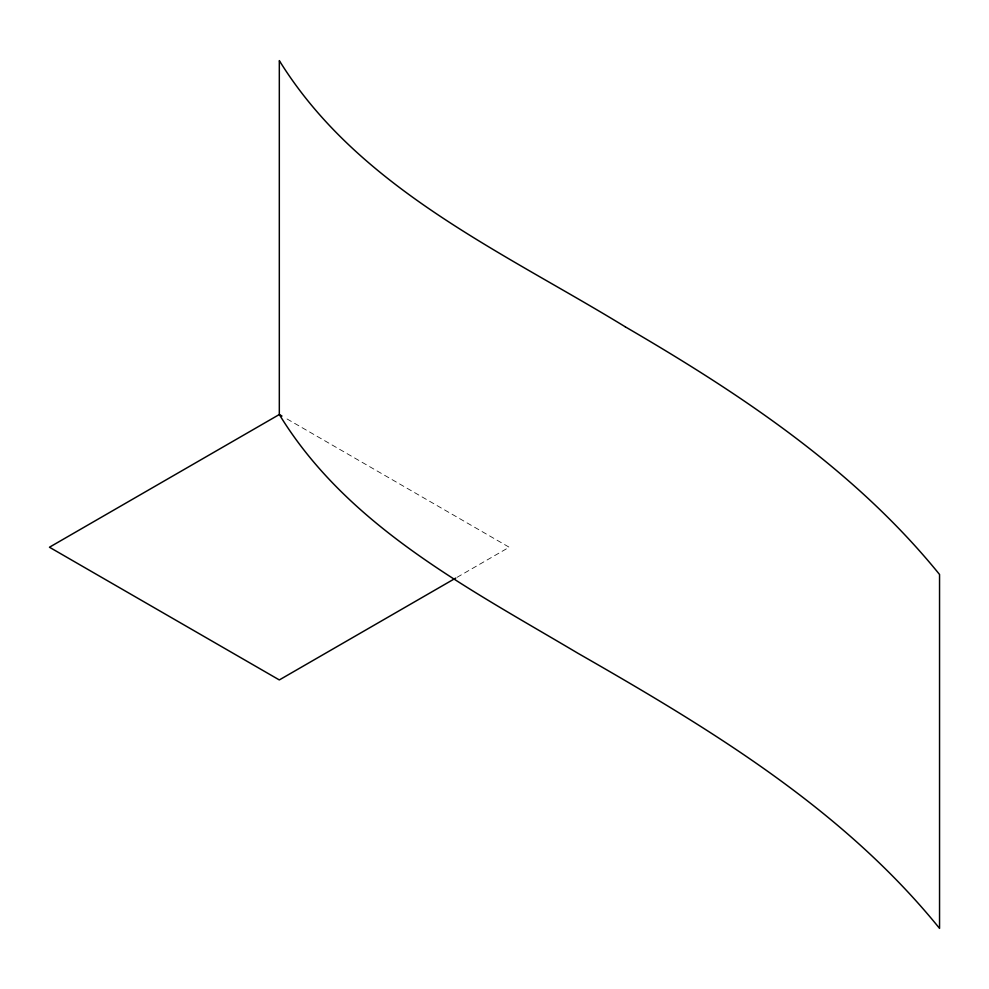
<?xml version="1.0" encoding="UTF-8"?>
<svg xmlns="http://www.w3.org/2000/svg" width="989" height="989" viewBox="0 0 989 989"><rect width="100%" height="100%" fill="white"/><g stroke="black" fill="none" stroke-linecap="round" stroke-linejoin="round"><path stroke-width="0.74" stroke-dasharray="4.95 3.71" d="M457.066 577.316L509.199 547.226L286.006 418.372"/><path stroke-width="1.48" d="M455.731 578.083L279.318 679.938L49.45 547.226L279.318 414.515L281.989 416.048M625.332 326.852C502.115 251.416 358.29 188.219 279.318 60.601L279.318 414.515C347.683 526.408 468.613 588.294 577.761 653.173C709.373 728.534 842.9 808.928 939.55 928.399L939.55 574.485C854.632 469.664 740.773 394.092 625.332 326.852"/></g></svg>
